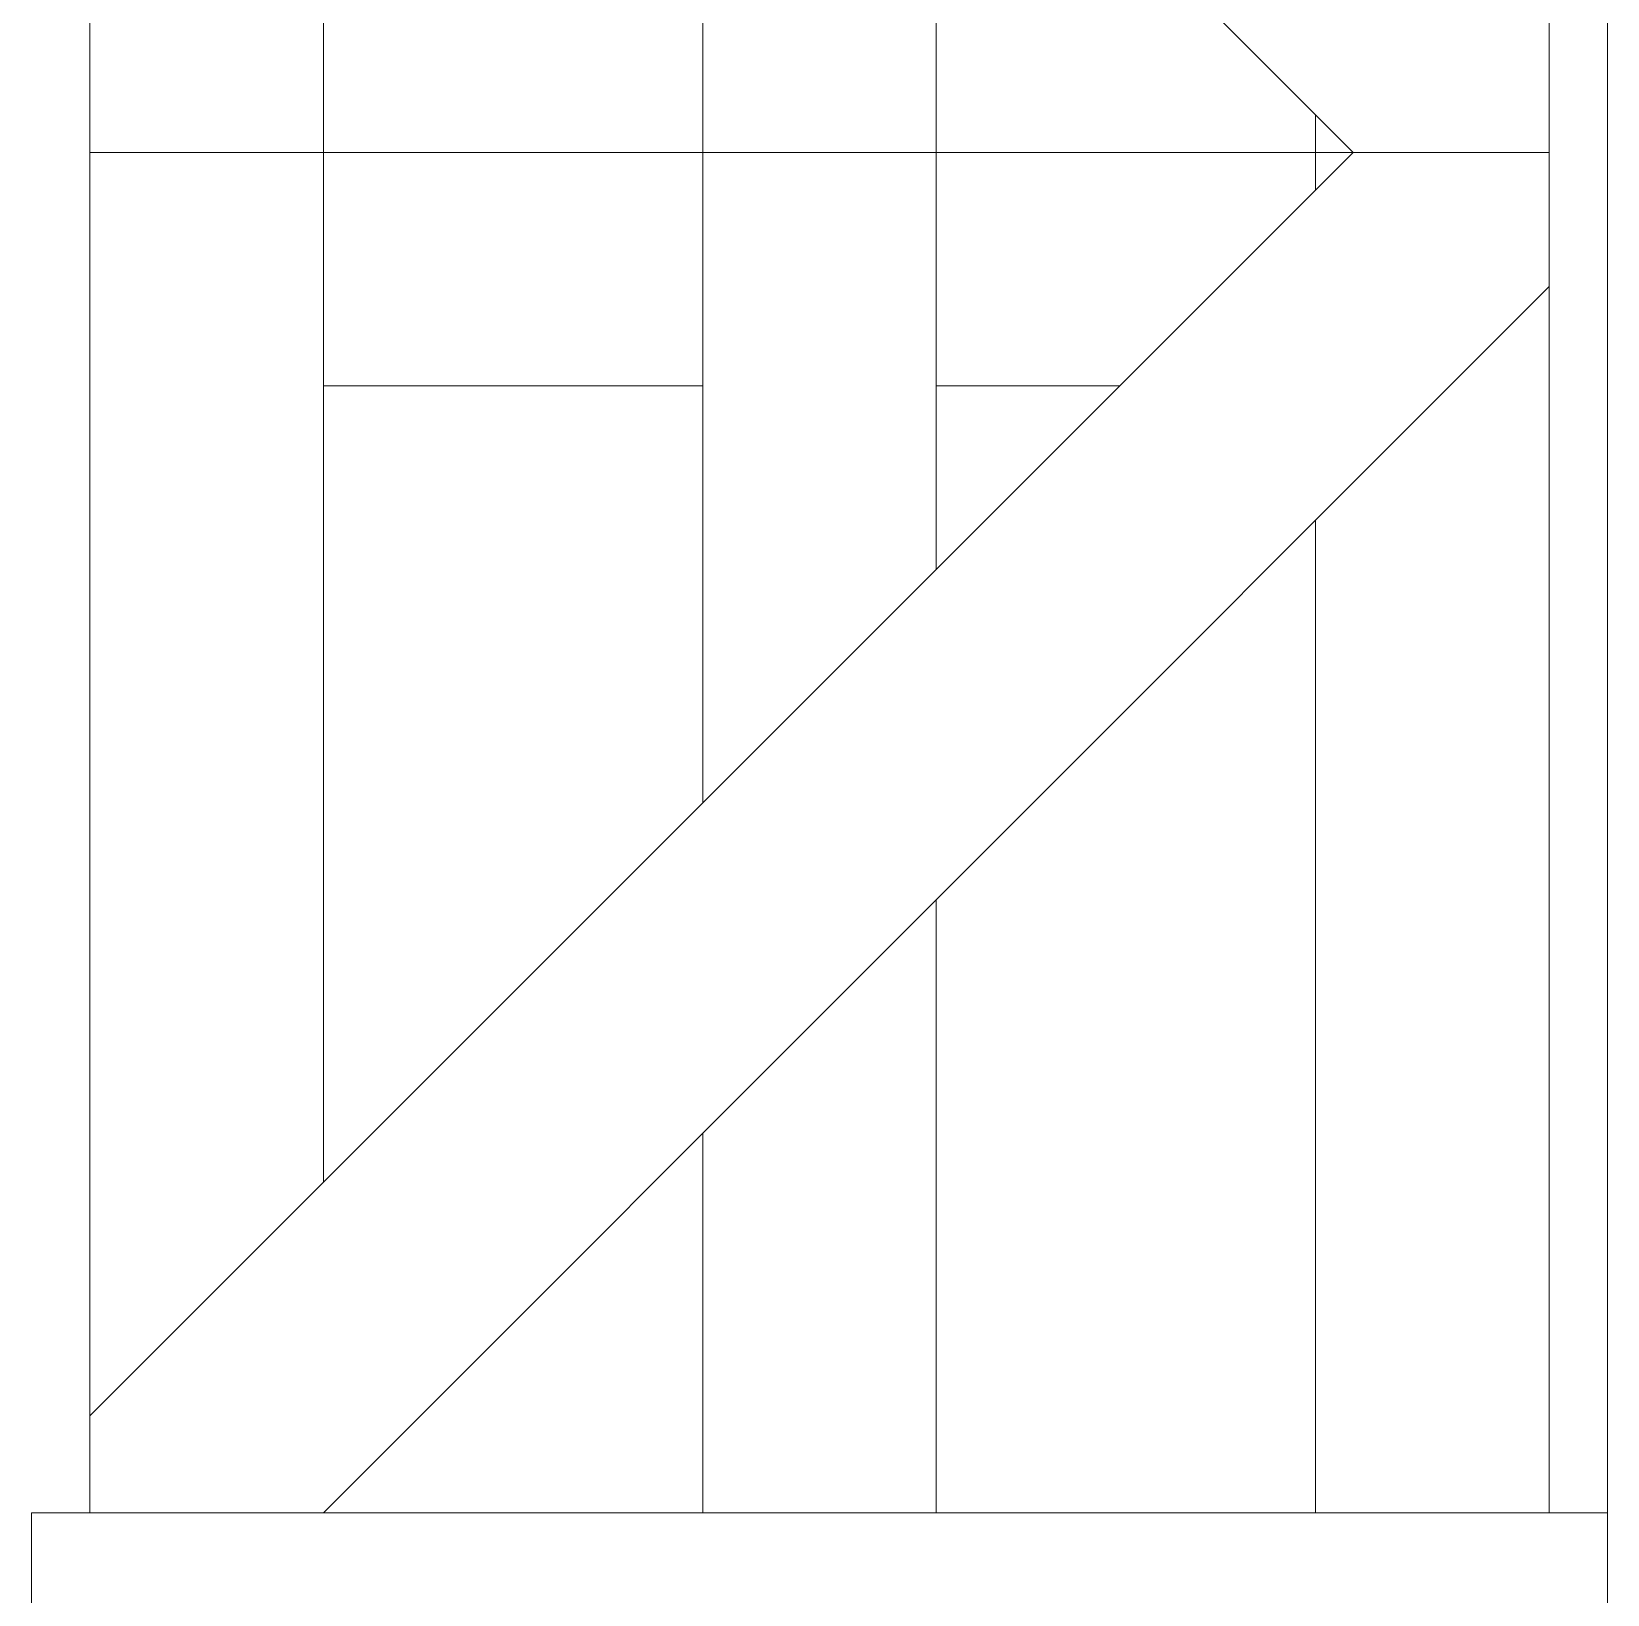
# Model space of a CAD drawing. Header units: millimetres. Extents: x 73 to 57768, y -40361 to 10065.
# Drawn here: x 2689.1 to 2824.1, y 7962.3 to 8096.2 of the extents above; entities that cross this region are included whole.
import ezdxf

# ---------------------------------------------------------------- set-up
doc = ezdxf.new("R2010")
doc.units = ezdxf.units.MM
doc.layers.add('pogled', color=7, linetype='Continuous', lineweight=5, true_color=0x8db1c3)

msp = doc.modelspace()

# ---------------------------------------------------------------- linework, layer by layer
at = {"layer": 'pogled'}
msp.add_line((2824.103, 5440.194), (2824.103, 8708.882), dxfattribs=at)
at = {"layer": 'pogled', "ltscale": 5}
msp.add_lwpolyline([(2824.103, 7805.822), (2824.103, 8365.822), (2824.103, 8613.079)], dxfattribs=at)
at = {"layer": 'pogled'}
for points in [[(2694.103, 8202.308), (2694.103, 7977.621)], [(2819.103, 8202.308), (2819.103, 8009.336)], [(2802.305, 8085.822), (2694.103, 8194.024)], [(2746.603, 8181.524), (2746.603, 8030.121)], [(2714.103, 8174.024), (2714.103, 7997.621)], [(2766.603, 8161.524), (2766.603, 8050.121)], [(2799.103, 8089.024), (2799.103, 8082.621)], [(2799.103, 8089.024), (2799.103, 8082.621)], [(2819.103, 8085.822), (2694.103, 8085.822)], [(2802.305, 8085.822), (2694.103, 7977.621)], [(2819.103, 8074.336), (2714.103, 7969.336)], [(2819.103, 8074.336), (2819.103, 7969.336)], [(2746.603, 8065.822), (2714.103, 8065.822)], [(2782.305, 8065.822), (2766.603, 8065.822)], [(2799.103, 8054.336), (2799.103, 8009.336)], [(2799.103, 8054.336), (2799.103, 7969.336)], [(2766.603, 8021.836), (2766.603, 7969.336)], [(2746.603, 8001.836), (2746.603, 7969.336)], [(2694.103, 7995.336), (2694.103, 7969.336)], [(2746.603, 7995.336), (2746.603, 7969.336)], [(2766.603, 7995.336), (2766.603, 7969.336)], [(2824.103, 7969.336), (2689.103, 7969.336)], [(2689.103, 7969.336), (2689.103, 7955.336)], [(2824.103, 7969.336), (2824.103, 7955.336)]]:
    msp.add_lwpolyline(points, dxfattribs=at)

doc.saveas('drawing.dxf')
